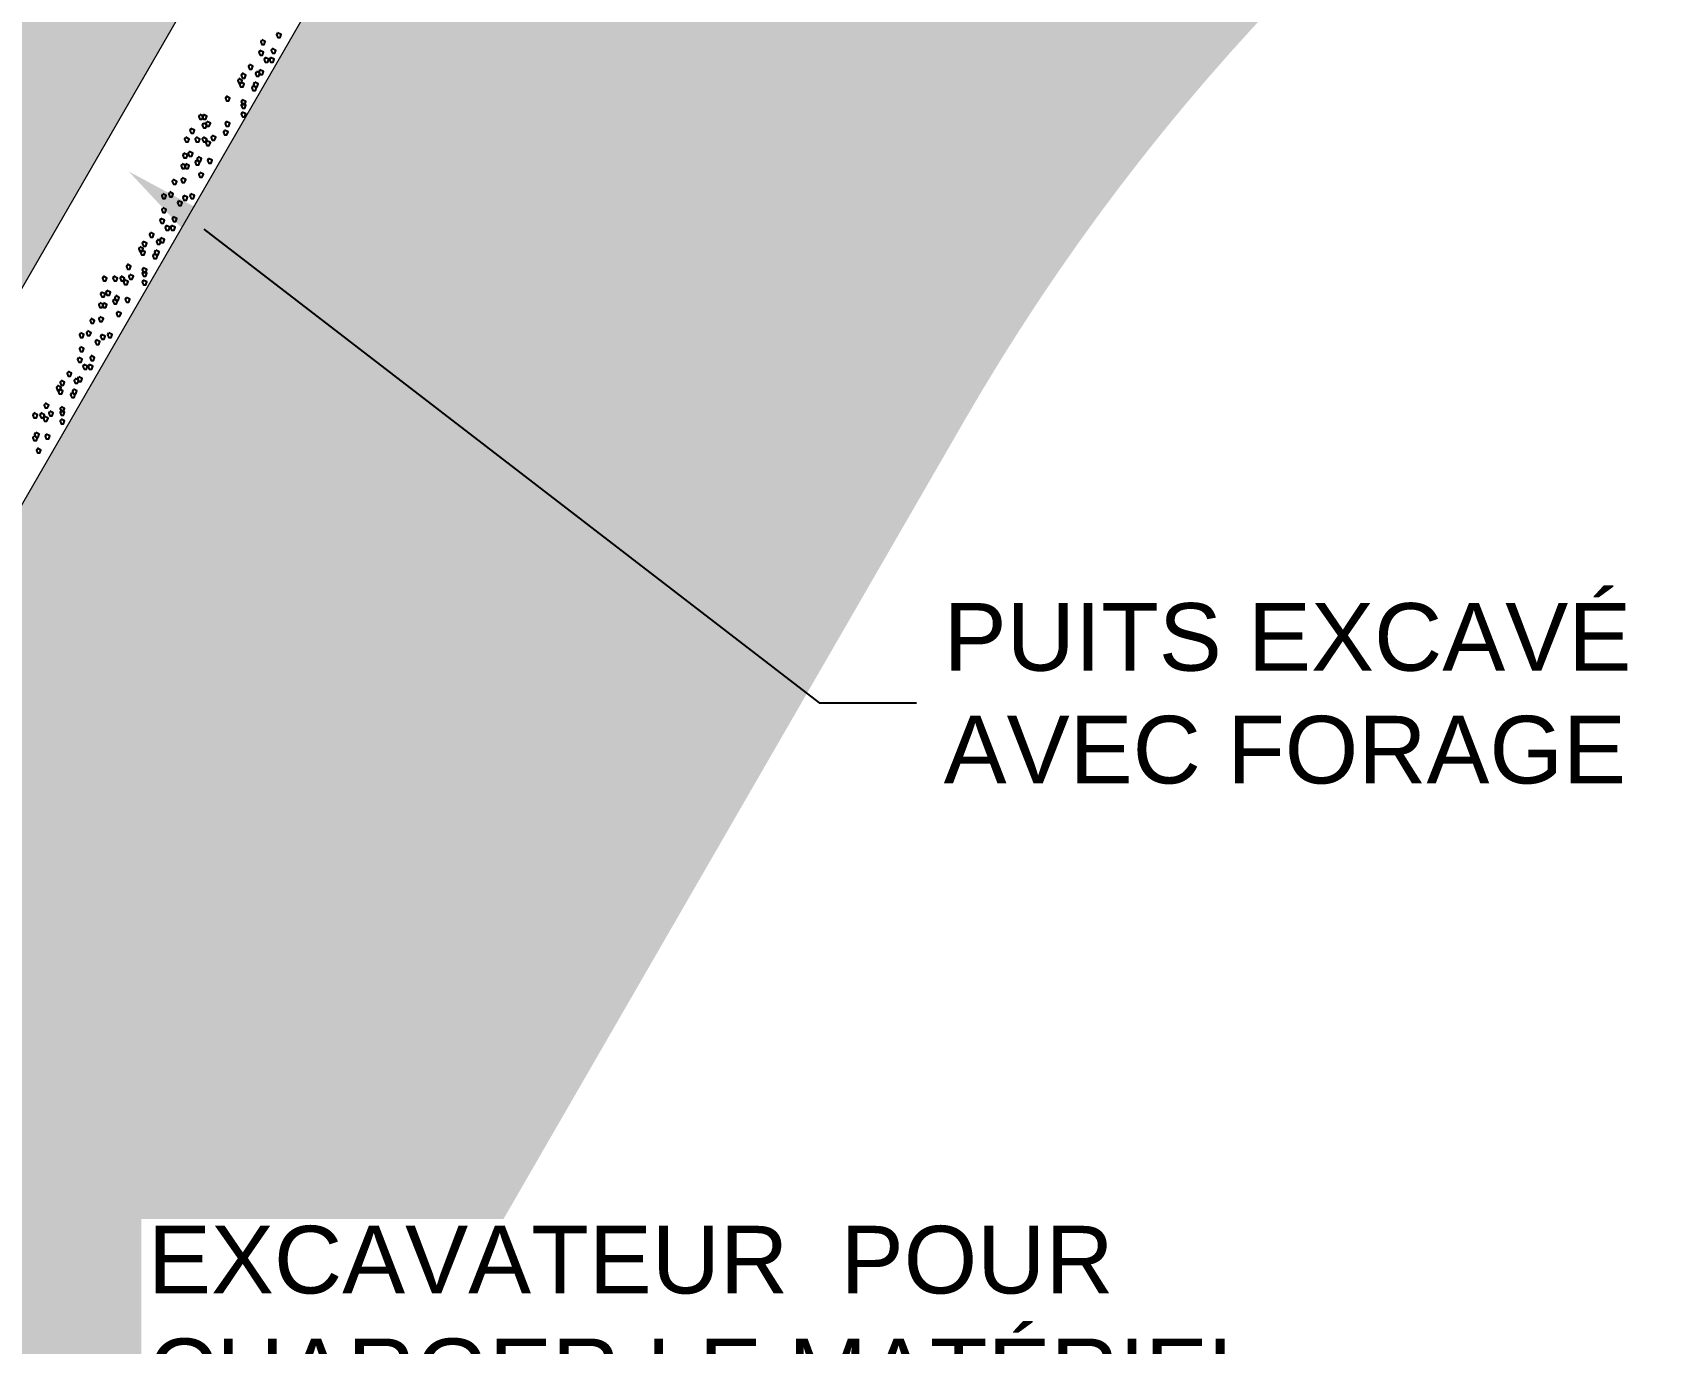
# Model space of a CAD drawing. Header units: metres. Extents: x -81 to 63023, y -186 to 109005.
# Drawn here: x 161.96 to 173.99, y -73.28 to -63.59 of the extents above; entities that cross this region are included whole.
import ezdxf
from ezdxf import colors
from ezdxf.entities.mleader import LeaderData, LeaderLine
from ezdxf.math import Vec2, Vec3

# ---------------------------------------------------------------- set-up
doc = ezdxf.new("R2010")
doc.units = ezdxf.units.M
for name, color, linetype in [('LIN010CO', 2, 'Continuous'), ('LIN018CO', 6, 'Continuous'), ('LIN050CO', 3, 'Continuous'), ('TEXT025', 7, 'Continuous')]:
    doc.layers.add(name, color=color, linetype=linetype)
doc.styles.add('ARIAL', font='arial.ttf')
doc.linetypes.add('ROCCIA', pattern='A,0.25,[130,BERETTA.shx,S=0.1,R=0,X=0,Y=0],-0.2,0.25', length=0.7)
pattern_1 = [(49.99999999999999, (140.0309396306686, 0), (1.82184668996004, -0.1593908553890309), [0.1905, -2.0955]), (355, (140.0309396306686, 0), (-0.3524342142496934, 1.910568452390351), [0.1524, -1.6764058417]), (100.4514447, (140.1827597006686, -0.013282535), (1.469412470903533, 1.751177519121951), [0.161900088, -1.780902446]), (46.18420000000002, (140.0309396306686, 0.508), (2.710790408921299, -0.4204232793272715), [0.2857499999999999, -3.143249999999999]), (96.63555760999996, (140.2568386306686, 0.472965), (2.37404134051503, 2.474261245977215), [0.2428502314, -2.6713560816]), (351.1841511700001, (140.0309396306686, 0.508), (2.37404134064977, 2.474261245855327), [0.2285996707, -2.5145973192]), (21, (140.2849396306686, 0.381), (1.516143912691325, -1.022651981870876), [0.1905, -2.0955]), (326.0000000000001, (140.2849396306686, 0.381), (0.6180202834764708, 1.841879661223193), [0.1524, -1.6764]), (71.45144499999999, (140.4112849566686, 0.295779001), (2.134164192787162, 0.8192276888590524), [0.161900088, -1.780899376]), (37.50000000000001, (140.0309396306686, 0), (0.03088603250591817, 0.8455503887315311), [0, -1.65608, 0, -1.7018, 0, -1.68275]), (7.499999999999999, (140.0309396306686, 0), (0.6681966251030574, 1.001805748181195), [0, -0.9702799999999999, 0, -1.61798, 0, -0.6413500000000001]), (327.5, (139.4645196306686, 0), (1.355905951668714, -0.05728743992673443), [0, -0.635, 0, -1.9812, 0, -2.6289]), (317.5, (139.2105196306686, 0), (1.48129181386018, 0.2542649103333303), [0, -0.8255, 0, -1.31572, 0, -1.8669])]

msp = doc.modelspace()

# ---------------------------------------------------------------- hatches: boundary and pattern name
at = {"layer": 'LIN010CO', "linetype": 'Continuous', "lineweight": 0}
h = msp.add_hatch(dxfattribs=at)
h.set_pattern_fill('AR-CONC', color=256, scale=0.01, style=0)
h.set_pattern_definition(pattern_1)
edge = h.paths.add_edge_path()
edge.add_line((165.5848318440192, -59.06488657941457), (165.3148867545883, -58.90903370936425))
edge.add_line((165.3148867545883, -58.90903370936425), (165.1559148314312, -58.70246584556801))
edge.add_line((165.1559148314312, -58.70246584556801), (164.9810457159583, -58.57534721310165))
edge.add_line((164.9810457159583, -58.57534721310165), (164.7902797646728, -58.35288931949086))
edge.add_line((164.7902797646728, -58.35288931949086), (164.7425881877257, -58.19399108626681))
edge.add_line((164.7425881877257, -58.19399108626681), (164.4405418902303, -57.86030436056848))
edge.add_line((164.4405418902303, -57.86030436056848), (164.2815699670731, -57.76496532885977))
edge.add_line((164.2815699670731, -57.76496532885977), (163.6717577250476, -57.107881381298))
edge.add_line((163.6717577250476, -57.107881381298), (163.4231812775576, -56.65343025182534))
edge.add_line((163.4231812775576, -56.65343025182534), (163.1532984098541, -56.17070491585071))
edge.add_line((163.1532984098541, -56.17070491585071), (163.0751744276429, -55.81575974357395))
edge.add_line((163.0751744276429, -55.81575974357395), (162.8550069818659, -55.48921029978806))
edge.add_line((162.8550069818659, -55.48921029978806), (162.6487118621425, -55.06887461492647))
edge.add_line((162.6487118621425, -55.06887461492647), (162.4711882791344, -54.6928984208518))
edge.add_line((162.4711882791344, -54.6928984208518), (162.2793985920143, -54.25959963032892))
edge.add_line((162.2793985920143, -54.25959963032892), (162.0797370362116, -53.77526304682277))
edge.add_line((162.0797370362116, -53.77526304682277), (161.916386931718, -53.31383440479783))
edge.add_line((161.916386931718, -53.31383440479783), (161.8579701601778, -53.08574616956656))
edge.add_line((161.8579701601778, -53.08574616956656), (153.3707363473268, -67.78606634909146))
edge.add_arc((147.5485576292662, -64.42462989893771), 6.722872900290511, 310.3075709953791, 329.99999999991644, ccw=False)
edge.add_line((151.8975205903514, -69.5513775225846), (152.5198968323597, -70.28506183957728))
edge.add_line((152.5198968323597, -70.28506183957728), (153.7609024232871, -71.03585008932687))
edge.add_line((153.7609024232871, -71.03585008932687), (155.3774752611376, -72.34156855510784))
edge.add_line((155.3774752611376, -72.34156855510784), (156.4551906052058, -72.78224850002562))
edge.add_line((156.4551906052058, -72.78224850002562), (157.4951261198904, -73.07666791179872))
edge.add_line((157.4951261198904, -73.07666791179872), (165.5848318440192, -59.06488657941457))
edge = h.paths.add_edge_path()
edge.add_line((185.102931617008, -45.3884607269904), (185.102931617008, -32.56103458651168))
edge.add_line((185.102931617008, -32.56103458651168), (138.22077586684, -32.56103458651168))
edge.add_line((138.22077586684, -32.56103458651168), (138.22077586684, -71.04869022295458))
edge.add_line((138.22077586684, -71.04869022295458), (147.6773318661237, -70.86334172534086))
edge.add_line((147.6773318661237, -70.86334172534086), (147.6829882041731, -71.14615862788602))
edge.add_arc((147.548557629588, -64.42462989894072), 6.72287290028752, 271.1457628382281, 330.0000000000121)
edge.add_line((153.3707363476517, -67.78606634908326), (168.2860745878954, -41.95194270499312))
edge.add_line((168.2860745878954, -41.95194270499312), (181.607187912605, -41.95194270496401))
edge.add_line((181.607187912605, -41.95194270496401), (181.607187912605, -45.58212492824211))
edge.add_line((181.607187912605, -45.58212492824211), (185.102931617008, -45.3884607269904))
edge = h.paths.add_edge_path()
edge.add_line((185.102931617008, -36.22578803479087), (185.102931617008, -32.56103458651168))
edge.add_line((185.102931617008, -32.56103458651168), (141.8496911768193, -32.56103458651168))
edge.add_line((141.8496911768193, -32.56103458651168), (138.22077586684, -34.27278709121778))
edge.add_line((138.22077586684, -34.27278709121778), (138.22077586684, -65.32143577860545))
edge.add_line((138.22077586684, -65.32143577860545), (148.2580229586986, -65.12470573557627))
edge.add_arc((147.5485576295894, -64.42462989894652), 0.9967182301136437, 315.3816634424818, 329.9999999996203)
edge.add_line((148.4117409372795, -64.92298901400906), (164.980077647657, -36.22578803483017))
edge.add_line((164.980077647657, -36.22578803483017), (185.102931617008, -36.22578803479087))
h = msp.add_hatch(dxfattribs=at)
h.set_pattern_fill('AR-CONC', color=256, scale=0.01, style=0)
h.set_pattern_definition(pattern_1)
edge = h.paths.add_edge_path()
edge.add_line((185.102931617008, -58.12047434062573), (185.102931617008, -52.38555229777936))
edge.add_line((185.102931617008, -52.38555229777936), (169.8783097920742, -53.22836463224572))
edge.add_line((169.8783097920742, -53.22836463224572), (158.1879464429169, -73.4766679118006))
edge.add_line((158.1879464429169, -73.4766679118006), (158.1879464429169, -77.5828592366565))
edge.add_line((158.1879464429169, -77.5828592366565), (151.5056245645776, -77.5828592366565))
edge.add_line((151.5056245645776, -77.5828592366565), (151.5056245645776, -78.16188274696148))
edge.add_line((151.5056245645776, -78.16188274696148), (147.823302686231, -78.16188274696148))
edge.add_line((147.823302686231, -78.16188274696148), (138.22077586684, -78.36667168702714))
edge.add_line((138.22077586684, -78.36667168702714), (138.22077586684, -84.077346716967))
edge.add_line((138.22077586684, -84.077346716967), (147.8794136140079, -83.88803741712442))
edge.add_line((147.8794136140079, -83.88803741712442), (157.2317792347478, -83.88803741712442))
edge.add_line((157.2317792347478, -83.88803741712442), (157.2317792347478, -83.30901390681944))
edge.add_line((157.2317792347478, -83.30901390681944), (161.2317792347478, -83.30901390681944))
edge.add_line((161.2317792347478, -83.30901390681944), (161.2317792347478, -81.35261824787855))
edge.add_line((161.2317792347478, -81.35261824787855), (163.9141011130871, -81.35261824787855))
edge.add_line((163.9141011130871, -81.35261824787855), (163.9141011130871, -75.01098643142583))
edge.add_line((163.9141011130871, -75.01098643142583), (168.8587527841612, -66.4465985114334))
edge.add_arc((183.038924391299, -74.63352598127628), 16.37385257672567, 92.93915336574281, 149.9999952261637, ccw=False)
edge.add_line((182.1993484162542, -58.28121237168349), (185.102931617008, -58.12047434062573))

# ---------------------------------------------------------------- linework, layer by layer
at = {"layer": 'LIN018CO'}
for points in [[(163.7740455202954, -63.58997813556512), (163.7681068533939, -63.60185032062419), (163.7760251482444, -63.62163715610244), (163.79384158284, -63.62163715610244), (163.8017598776906, -63.59987162311435), (163.7756338136431, -63.58680292589869)], [(163.6435315241451, -63.72043185291136), (163.6375928572436, -63.73230403797044), (163.6455111520941, -63.75209087344868), (163.6633275866897, -63.75209087344868), (163.6712458815402, -63.7303253404606), (163.6451198174927, -63.71725664324493)], [(163.6565829671492, -63.64215965042766), (163.6506443002477, -63.65403183548673), (163.6585625950983, -63.67381867096498), (163.6763790296939, -63.67381867096498), (163.6842973245444, -63.65205313797689), (163.6581712604969, -63.63898444076123)], [(163.7348914082285, -63.70738657891089), (163.728952741327, -63.71925876396996), (163.7368710361775, -63.7390455994482), (163.7546874707731, -63.7390455994482), (163.7626057656237, -63.71728006646012), (163.7364797015762, -63.70421136924445)], [(163.5652230830658, -63.82479502225664), (163.5592844161643, -63.83666720731571), (163.5672027110148, -63.85645404279396), (163.5850191456104, -63.85645404279396), (163.5929374404609, -63.83468850980587), (163.5668113764134, -63.82161981259021)], [(163.682685636212, -63.7726133677739), (163.6767469693105, -63.78448555283298), (163.684665264161, -63.80427238831122), (163.7024816987566, -63.80427238831122), (163.7103999936071, -63.78250685532313), (163.6842739295596, -63.76943815810747)], [(163.7218399652244, -63.7726133677739), (163.7159012983229, -63.78448555283298), (163.7238195931734, -63.80427238831122), (163.741636027769, -63.80427238831122), (163.7495543226196, -63.78250685532313), (163.7234282585721, -63.76943815810747)], [(163.4869146419865, -63.92915805198172), (163.480975975085, -63.94103023704079), (163.4888942699355, -63.96081707251903), (163.5067107045311, -63.96081707251903), (163.5146289993816, -63.93905153953095), (163.4885029353341, -63.92598284231529)], [(163.4999660849906, -63.95524873960289), (163.4940274180891, -63.96712092466197), (163.5019457129397, -63.98690776014021), (163.5197621475353, -63.98690776014021), (163.5276804423858, -63.96514222715213), (163.5015543783383, -63.95207352993646)], [(163.5130173110492, -63.89002195073986), (163.5070786441477, -63.90189413579894), (163.5149969389983, -63.92168097127718), (163.5328133735939, -63.92168097127718), (163.5407316684444, -63.8999154382891), (163.5146056043969, -63.88684674107343)], [(163.6043771951327, -63.95524873960289), (163.5984385282312, -63.96712092466197), (163.6063568230817, -63.98690776014021), (163.6241732576773, -63.98690776014021), (163.6320915525278, -63.96514222715213), (163.6059654884803, -63.95207352993646)], [(163.6174286381368, -63.87697653711918), (163.6114899712353, -63.88884872217825), (163.6194082660858, -63.9086355576565), (163.6372247006814, -63.9086355576565), (163.645142995532, -63.88687002466841), (163.6190169314845, -63.87380132745275)], [(163.6435315241451, -63.86393112349849), (163.6375928572436, -63.87580330855756), (163.6455111520941, -63.89559014403581), (163.6633275866897, -63.89559014403581), (163.6712458815402, -63.87382461104772), (163.6451198174927, -63.86075591383206)], [(163.3955547579031, -64.05961190894817), (163.3896160910016, -64.07148409400725), (163.3975343858521, -64.09127092948549), (163.4153508204477, -64.09127092948549), (163.4232691152982, -64.0695053964974), (163.3971430512507, -64.05643669928173)], [(163.5130173110492, -64.08570259656933), (163.5070786441477, -64.09757478162841), (163.5149969389983, -64.11736161710665), (163.5328133735939, -64.11736161710665), (163.5407316684444, -64.09559608411857), (163.5146056043969, -64.08252738690291)], [(163.5913259690741, -63.98133956684426), (163.5853873021726, -63.99321175190333), (163.5933055970231, -64.01299858738157), (163.6111220316187, -64.01299858738157), (163.6190403264692, -63.99123305439349), (163.5929142624217, -63.97816435717782)], [(163.198575377083, -64.19344834456062), (163.1926367101815, -64.2053205296197), (163.200555005032, -64.22510736509794), (163.2183714396276, -64.22510736509794), (163.2262897344781, -64.20334183210986), (163.2001636704306, -64.1902731348942)], [(163.2246780461457, -64.19344834456062), (163.2187393792442, -64.2053205296197), (163.2266576740947, -64.22510736509794), (163.2444741086903, -64.22510736509794), (163.2523924035409, -64.20334183210986), (163.2262663394933, -64.1902731348942)], [(163.5130173110492, -64.11179342381071), (163.5070786441477, -64.12366560886979), (163.5149969389983, -64.14345244434803), (163.5328133735939, -64.14345244434803), (163.5407316684444, -64.12168691135994), (163.5146056043969, -64.10861821414429)], [(163.5130173110492, -64.17702035229394), (163.5070786441477, -64.18889253735301), (163.5149969389983, -64.20867937283126), (163.5328133735939, -64.20867937283126), (163.5407316684444, -64.18691383984317), (163.5146056043969, -64.1738451426275)], [(163.1333181620623, -64.2978113742857), (163.1273794951608, -64.30968355934478), (163.1352977900113, -64.32947039482302), (163.1531142246069, -64.32947039482302), (163.1610325194574, -64.30770486183494), (163.1349064554099, -64.29463616461928)], [(163.2246780461457, -64.25867527304385), (163.2187393792442, -64.27054745810293), (163.2266576740947, -64.29033429358117), (163.2444741086903, -64.29033429358117), (163.2523924035409, -64.26856876059308), (163.2262663394933, -64.25550006337741)], [(163.250780932154, -64.24562985942316), (163.2448422652525, -64.25750204448224), (163.252760560103, -64.27728887996048), (163.2705769946986, -64.27728887996048), (163.2784952895491, -64.2555233469724), (163.2523692255016, -64.24245464975672)], [(163.3812949283043, -64.31085678790639), (163.3753562614028, -64.32272897296546), (163.3832745562533, -64.34251580844371), (163.4010909908489, -64.34251580844371), (163.4090092856995, -64.32075027545562), (163.382883221652, -64.30768157823996)], [(163.3943463713084, -64.24562985942316), (163.3884077044069, -64.25750204448224), (163.3963259992575, -64.27728887996048), (163.4141424338531, -64.27728887996048), (163.4220607287036, -64.2555233469724), (163.3959346646561, -64.24245464975672)], [(163.0941640499954, -64.36303830276893), (163.0882253830939, -64.374910487828), (163.0961436779444, -64.39469732330625), (163.11396011254, -64.39469732330625), (163.1218784073905, -64.37293179031816), (163.095752343343, -64.35986309310249)], [(163.1724724910747, -64.36303830276893), (163.1665338241732, -64.374910487828), (163.1744521190237, -64.39469732330625), (163.1922685536193, -64.39469732330625), (163.2001868484698, -64.37293179031816), (163.1740607844223, -64.35986309310249)], [(163.2246780461457, -64.36303830276893), (163.2187393792442, -64.374910487828), (163.2266576740947, -64.39469732330625), (163.2444741086903, -64.39469732330625), (163.2523924035409, -64.37293179031816), (163.2262663394933, -64.35986309310249)], [(163.250780932154, -64.38912913001029), (163.2448422652525, -64.40100131506937), (163.252760560103, -64.42078815054761), (163.2705769946986, -64.42078815054761), (163.2784952895491, -64.39902261755952), (163.2523692255016, -64.38595392034387)], [(163.2899350442209, -64.34999288914824), (163.2839963773194, -64.36186507420732), (163.2919146721699, -64.38165190968556), (163.3097311067655, -64.38165190968556), (163.317649401616, -64.35988637669747), (163.2915233375685, -64.3468176794818)], [(163.0680611639871, -64.5587190882186), (163.0621224970856, -64.57059127327767), (163.0700407919361, -64.59037810875591), (163.0878572265317, -64.59037810875591), (163.0957755213823, -64.56861257576783), (163.0696494573347, -64.55554387855216)], [(163.0811126069912, -64.48044674611468), (163.0751739400897, -64.49231893117376), (163.0830922349403, -64.512105766652), (163.1009086695359, -64.512105766652), (163.1088269643864, -64.49034023366391), (163.0827009003389, -64.47727153644826)], [(163.0941640499954, -64.5587190882186), (163.0882253830939, -64.57059127327767), (163.0961436779444, -64.59037810875591), (163.11396011254, -64.59037810875591), (163.1218784073905, -64.56861257576783), (163.095752343343, -64.55554387855216)], [(163.1202667190581, -64.4674014721142), (163.1143280521566, -64.47927365717328), (163.1222463470071, -64.49906049265152), (163.1400627816028, -64.49906049265152), (163.1479810764533, -64.47729495966344), (163.1218550124058, -64.46422626244777)], [(163.1724724910747, -64.53262826097722), (163.1665338241732, -64.5445004460363), (163.1744521190237, -64.56428728151454), (163.1922685536193, -64.56428728151454), (163.2001868484698, -64.54252174852645), (163.1740607844223, -64.52945305131078)], [(163.1855239340788, -64.50653757335606), (163.1795852671773, -64.51840975841513), (163.1875035620278, -64.53819659389337), (163.2053199966234, -64.53819659389337), (163.213238291474, -64.51643106090529), (163.1871122274265, -64.50336236368963)], [(163.2638323751581, -64.51958298697674), (163.2578937082566, -64.53145517203582), (163.2658120031071, -64.55124200751406), (163.2836284377027, -64.55124200751406), (163.2915467325533, -64.52947647452598), (163.2654206685058, -64.51640777731032)], [(163.0028041659119, -64.67612753156436), (162.9968654990104, -64.68799971662344), (163.004783793861, -64.70778655210168), (163.0226002284566, -64.70778655210168), (163.0305185233071, -64.6860210191136), (163.0043924592596, -64.67295232189792)], [(163.0680611639871, -64.66308211794367), (163.0621224970856, -64.67495430300275), (163.0700407919361, -64.69474113848099), (163.0878572265317, -64.69474113848099), (163.0957755213823, -64.67297560549291), (163.0696494573347, -64.65990690827724)], [(163.198575377083, -64.62394601670182), (163.1926367101815, -64.6358182017609), (163.200555005032, -64.65560503723914), (163.2183714396276, -64.65560503723914), (163.2262897344781, -64.63383950425106), (163.2001636704306, -64.6207708070354)], [(162.9244957248326, -64.78049056128944), (162.9185570579311, -64.79236274634852), (162.9264753527817, -64.81214958182676), (162.9442917873773, -64.81214958182676), (162.9522100822278, -64.79038404883867), (162.9260840181803, -64.777315351623)], [(162.9767012799037, -64.76744528728895), (162.9707626130022, -64.77931747234803), (162.9786809078527, -64.79910430782627), (162.9964973424483, -64.79910430782627), (163.0044156372988, -64.77733877483819), (162.9782895732513, -64.76427007762251)], [(163.0811126069912, -64.79353597491011), (163.0751739400897, -64.80540815996919), (163.0830922349403, -64.82519499544743), (163.1009086695359, -64.82519499544743), (163.1088269643864, -64.80342946245935), (163.0827009003389, -64.79036076524369)], [(163.1333181620623, -64.78049056128944), (163.1273794951608, -64.79236274634852), (163.1352977900113, -64.81214958182676), (163.1531142246069, -64.81214958182676), (163.1610325194574, -64.79038404883867), (163.1349064554099, -64.777315351623)], [(162.9244957248326, -64.88485373063472), (162.9185570579311, -64.89672591569379), (162.9264753527817, -64.91651275117204), (162.9442917873773, -64.91651275117204), (162.9522100822278, -64.89474721818395), (162.9260840181803, -64.88167852096828)], [(163.0419582779788, -64.83267221577218), (163.0360196110773, -64.84454440083125), (163.0439379059278, -64.8643312363095), (163.0617543405234, -64.8643312363095), (163.069672635374, -64.84256570332141), (163.0435465713265, -64.82949700610575)], [(162.9114442818285, -64.96312593311842), (162.905505614927, -64.9749981181775), (162.9134239097775, -64.99478495365574), (162.9312403443731, -64.99478495365574), (162.9391586392236, -64.97301942066765), (162.9130325751761, -64.95995072345198)], [(162.9505983938954, -65.01530744798096), (162.9446597269939, -65.02717963304003), (162.9525780218444, -65.04696646851828), (162.97039445644, -65.04696646851828), (162.9783127512905, -65.0252009355302), (162.952186687243, -65.01213223831454)], [(162.9897527229078, -65.01530744798096), (162.9838140560063, -65.02717963304003), (162.9917323508568, -65.04696646851828), (163.0095487854524, -65.04696646851828), (163.017467080303, -65.0252009355302), (162.9913410162555, -65.01213223831454)], [(163.0028041659119, -64.95008065911794), (162.9968654990104, -64.96195284417702), (163.004783793861, -64.98173967965526), (163.0226002284566, -64.98173967965526), (163.0305185233071, -64.95997414666718), (163.0043924592596, -64.94690544945152)], [(162.7809300687326, -65.13271603094692), (162.7749914018311, -65.144588216006), (162.7829096966817, -65.16437505148424), (162.8007261312773, -65.16437505148424), (162.8086444261278, -65.14260951849616), (162.7825183620803, -65.1295408212805)], [(162.8331358407492, -65.0674891024637), (162.8271971738477, -65.07936128752277), (162.8351154686982, -65.09914812300102), (162.8529319032938, -65.09914812300102), (162.8608501981443, -65.07738259001293), (162.8347241340968, -65.06431389279726)], [(162.8853413958202, -65.11967061732624), (162.8794027289187, -65.13154280238531), (162.8873210237692, -65.15132963786355), (162.9051374583648, -65.15132963786355), (162.9130557532154, -65.12956410487547), (162.8869296891679, -65.11649540765981)], [(162.9114442818285, -65.10662520370555), (162.905505614927, -65.11849738876462), (162.9134239097775, -65.13828422424287), (162.9312403443731, -65.13828422424287), (162.9391586392236, -65.11651869125478), (162.9130325751761, -65.10344999403912)], [(162.7548273996699, -65.17185213218877), (162.7488887327684, -65.18372431724785), (162.7568070276189, -65.2035111527261), (162.7746234622145, -65.2035111527261), (162.782541757065, -65.18174561973801), (162.7564156930175, -65.16867692252234)], [(162.767878842674, -65.19794281980995), (162.7619401757725, -65.20981500486903), (162.7698584706231, -65.22960184034727), (162.7876749052187, -65.22960184034727), (162.7955932000692, -65.20783630735919), (162.7694671360217, -65.19476761014351)], [(162.8592387267575, -65.22403364705131), (162.853300059856, -65.23590583211039), (162.8612183547065, -65.25569266758863), (162.8790347893021, -65.25569266758863), (162.8869530841526, -65.23392713460055), (162.8608270201051, -65.22085843738489)], [(162.8722899528161, -65.19794281980995), (162.8663512859146, -65.20981500486903), (162.8742695807651, -65.22960184034727), (162.8920860153607, -65.22960184034727), (162.9000043102112, -65.20783630735919), (162.8738782461637, -65.19476761014351)], [(162.4856420385461, -65.39047237728919), (162.4797033716446, -65.40234456234826), (162.4876216664952, -65.4221313978265), (162.5054381010908, -65.4221313978265), (162.5133563959413, -65.40036586483842), (162.4872303318938, -65.38729716762276)], [(162.5639504796254, -65.39047237728919), (162.5580118127239, -65.40234456234826), (162.5659301075744, -65.4221313978265), (162.58374654217, -65.4221313978265), (162.5916648370206, -65.40036586483842), (162.5655387729731, -65.38729716762276)], [(162.6161560346964, -65.39047237728919), (162.6102173677949, -65.40234456234826), (162.6181356626455, -65.4221313978265), (162.6359520972411, -65.4221313978265), (162.6438703920916, -65.40036586483842), (162.6177443280441, -65.38729716762276)], [(162.6634675155865, -65.30230598915523), (162.657528848685, -65.3141781742143), (162.6654471435355, -65.33396500969255), (162.6832635781311, -65.33396500969255), (162.6911818729816, -65.31219947670446), (162.6650558089341, -65.29913077948879)], [(162.6814130327716, -65.3774269636685), (162.6754743658701, -65.38929914872757), (162.6833926607206, -65.40908598420582), (162.7012090953162, -65.40908598420582), (162.7091273901668, -65.38732045121773), (162.6830013261193, -65.37425175400207)], [(162.7809300687326, -65.32839667677639), (162.7749914018311, -65.34026886183547), (162.7829096966817, -65.36005569731371), (162.8007261312773, -65.36005569731371), (162.8086444261278, -65.33829016432563), (162.7825183620803, -65.32522146710997)], [(162.7809300687326, -65.35448750401777), (162.7749914018311, -65.36635968907684), (162.7829096966817, -65.38614652455509), (162.8007261312773, -65.38614652455509), (162.8086444261278, -65.364380991567), (162.7825183620803, -65.35131229435135)], [(162.472590595542, -65.50788082063494), (162.4666519286405, -65.51975300569401), (162.474570223491, -65.53953984117226), (162.4923866580866, -65.53953984117226), (162.5003049529371, -65.51777430818417), (162.4741788888896, -65.5047056109685)], [(162.5117447076089, -65.49483554663446), (162.5058060407074, -65.50670773169354), (162.5137243355579, -65.52649456717178), (162.5315407701535, -65.52649456717178), (162.539459065004, -65.5047290341837), (162.5133330009565, -65.49166033696804)], [(162.6422589207047, -65.41656320453055), (162.6363202538032, -65.42843538958962), (162.6442385486538, -65.44822222506787), (162.6620549832494, -65.44822222506787), (162.6699732780999, -65.42645669207978), (162.6438472140524, -65.41338799486411)], [(162.7809300687326, -65.419714432501), (162.7749914018311, -65.43158661756007), (162.7829096966817, -65.45137345303831), (162.8007261312773, -65.45137345303831), (162.8086444261278, -65.42960792005023), (162.7825183620803, -65.41653922283456)], [(162.4595391525378, -65.58615316273885), (162.4536004856363, -65.59802534779793), (162.4615187804869, -65.61781218327617), (162.4793352150825, -65.61781218327617), (162.487253509933, -65.59604665028809), (162.4611274458855, -65.58297795307243)], [(162.4856420385461, -65.58615316273885), (162.4797033716446, -65.59802534779793), (162.4876216664952, -65.61781218327617), (162.5054381010908, -65.61781218327617), (162.5133563959413, -65.59604665028809), (162.4872303318938, -65.58297795307243)], [(162.5639504796254, -65.56006233549748), (162.5580118127239, -65.57193452055655), (162.5659301075744, -65.5917213560348), (162.58374654217, -65.5917213560348), (162.5916648370206, -65.56995582304671), (162.5655387729731, -65.55688712583105)], [(162.5770019226296, -65.53397164787631), (162.5710632557281, -65.54584383293539), (162.5789815505786, -65.56563066841363), (162.5967979851742, -65.56563066841363), (162.6047162800247, -65.54386513542555), (162.5785902159772, -65.53079643820988)], [(162.6553103637088, -65.547017061497), (162.6493716968073, -65.55888924655608), (162.6572899916579, -65.57867608203432), (162.6751064262535, -65.57867608203432), (162.683024721104, -65.55691054904624), (162.6568986570565, -65.54384185183056)], [(162.3942821544627, -65.70356160608462), (162.3883434875612, -65.7154337911437), (162.3962617824117, -65.73522062662194), (162.4140782170073, -65.73522062662194), (162.4219965118578, -65.71345509363385), (162.3958704478103, -65.7003863964182)], [(162.4595391525378, -65.69051619246393), (162.4536004856363, -65.70238837752301), (162.4615187804869, -65.72217521300125), (162.4793352150825, -65.72217521300125), (162.487253509933, -65.70040968001317), (162.4611274458855, -65.68734098279751)], [(162.5900533656337, -65.65138009122208), (162.5841146987322, -65.66325227628116), (162.5920329935827, -65.6830391117594), (162.6098494281783, -65.6830391117594), (162.6177677230289, -65.66127357877131), (162.5916416589814, -65.64820488155564)], [(162.3159737133834, -65.8079246358097), (162.3100350464819, -65.81979682086877), (162.3179533413324, -65.83958365634702), (162.335769775928, -65.83958365634702), (162.3436880707785, -65.81781812335893), (162.317562006731, -65.80474942614327)], [(162.3681792684544, -65.79487936180921), (162.3622406015529, -65.80675154686828), (162.3701588964034, -65.82653838234653), (162.387975330999, -65.82653838234653), (162.3958936258496, -65.80477284935844), (162.3697675618021, -65.79170415214278)], [(162.4334362665296, -65.86010629029244), (162.4274975996281, -65.87197847535151), (162.4354158944786, -65.89176531082975), (162.4532323290742, -65.89176531082975), (162.4611506239247, -65.86999977784167), (162.4350245598772, -65.856931080626)], [(162.472590595542, -65.82097004943037), (162.4666519286405, -65.83284223448945), (162.474570223491, -65.85262906996769), (162.4923866580866, -65.85262906996769), (162.5003049529371, -65.8308635369796), (162.4741788888896, -65.81779483976393)], [(162.524796150613, -65.8079246358097), (162.5188574837115, -65.81979682086877), (162.526775778562, -65.83958365634702), (162.5445922131576, -65.83958365634702), (162.5525105080082, -65.81781812335893), (162.5263844439607, -65.80474942614327)], [(162.3029222703792, -65.99056000763868), (162.2969836034777, -66.00243219269775), (162.3049018983283, -66.022219028176), (162.3227183329239, -66.022219028176), (162.3306366277744, -66.00045349518791), (162.3045105637269, -65.98738479797225)], [(162.3159737133834, -65.91228780515497), (162.3100350464819, -65.92415999021405), (162.3179533413324, -65.9439468256923), (162.335769775928, -65.9439468256923), (162.3436880707785, -65.92218129270421), (162.317562006731, -65.90911259548855)], [(162.3942821544627, -65.9775147336382), (162.3883434875612, -65.98938691869728), (162.3962617824117, -66.00917375417552), (162.4140782170073, -66.00917375417552), (162.4219965118578, -65.98740822118744), (162.3958704478103, -65.97433952397176)], [(162.2246138292999, -66.09492317698395), (162.2186751623984, -66.10679536204303), (162.226593457249, -66.12658219752127), (162.2444098918446, -66.12658219752127), (162.2523281866951, -66.10481666453319), (162.2262021226476, -66.09174796731753)], [(162.3420763824461, -66.04274152250122), (162.3361377155446, -66.05461370756029), (162.3440560103951, -66.07440054303854), (162.3618724449908, -66.07440054303854), (162.3697907398413, -66.05263501005045), (162.3436646757938, -66.03956631283478)], [(162.3812307114586, -66.04274152250122), (162.3752920445571, -66.05461370756029), (162.3832103394076, -66.07440054303854), (162.4010267740032, -66.07440054303854), (162.4089450688537, -66.05263501005045), (162.3828190048062, -66.03956631283478)], [(162.1463053882206, -66.19928620670903), (162.1403667213191, -66.21115839176811), (162.1482850161697, -66.23094522724635), (162.1661014507653, -66.23094522724635), (162.1740197456158, -66.20917969425827), (162.1478936815683, -66.19611099704261)], [(162.1593568312248, -66.22537689433021), (162.1534181643233, -66.23724907938929), (162.1613364591738, -66.25703591486753), (162.1791528937694, -66.25703591486753), (162.1870711886199, -66.23527038187945), (162.1609451245724, -66.22220168466379)], [(162.1724080572834, -66.16015010546718), (162.1664693903819, -66.17202229052626), (162.1743876852324, -66.1918091260045), (162.192204119828, -66.1918091260045), (162.2001224146785, -66.17004359301642), (162.173996350631, -66.15697489580074)], [(162.2637679413668, -66.22537689433021), (162.2578292744653, -66.23724907938929), (162.2657475693159, -66.25703591486753), (162.2835640039115, -66.25703591486753), (162.291482298762, -66.23527038187945), (162.2653562347145, -66.22220168466379)], [(162.276819384371, -66.1471046918465), (162.2708807174695, -66.15897687690557), (162.27879901232, -66.17876371238381), (162.2966154469156, -66.17876371238381), (162.3045337417661, -66.15699817939573), (162.2784076777186, -66.14392948218006)], [(162.3029222703792, -66.1340592782258), (162.2969836034777, -66.14593146328488), (162.3049018983283, -66.16571829876312), (162.3227183329239, -66.16571829876312), (162.3306366277744, -66.14395276577504), (162.3045105637269, -66.13088406855937)], [(162.0549455041372, -66.32974006367549), (162.0490068372357, -66.34161224873456), (162.0569251320862, -66.3613990842128), (162.0747415666818, -66.3613990842128), (162.0826598615324, -66.33963355122472), (162.0565337974849, -66.32656485400906)], [(162.1724080572834, -66.35583075129665), (162.1664693903819, -66.36770293635573), (162.1743876852324, -66.38748977183397), (162.192204119828, -66.38748977183397), (162.2001224146785, -66.36572423884589), (162.173996350631, -66.35265554163021)], [(162.2507167153082, -66.25146772157157), (162.2447780484067, -66.26333990663065), (162.2526963432572, -66.28312674210889), (162.2705127778528, -66.28312674210889), (162.2784310727034, -66.2613612091208), (162.2523050086559, -66.24829251190513)], [(161.9718751087038, -66.40146742954676), (161.9659364418023, -66.41333961460583), (161.9738547366528, -66.43312645008407), (161.9916711712484, -66.43312645008407), (161.999589466099, -66.41136091709599), (161.9734634020515, -66.39829221988032)], [(162.0240806637748, -66.40146742954676), (162.0181419968733, -66.41333961460583), (162.0260602917239, -66.43312645008407), (162.0438767263195, -66.43312645008407), (162.05179502117, -66.41136091709599), (162.0256689571225, -66.39829221988032)], [(162.0501835497831, -66.42755825678812), (162.0442448828816, -66.4394304418472), (162.0521631777322, -66.45921727732544), (162.0699796123278, -66.45921727732544), (162.0778979071783, -66.43745174433735), (162.0517718431308, -66.4243830471217)], [(162.08933766185, -66.38842201592607), (162.0833989949485, -66.40029420098514), (162.091317289799, -66.42008103646339), (162.1091337243946, -66.42008103646339), (162.1170520192452, -66.3983155034753), (162.0909259551977, -66.38524680625963)], [(162.1724080572834, -66.38192157853803), (162.1664693903819, -66.3937937635971), (162.1743876852324, -66.41358059907535), (162.192204119828, -66.41358059907535), (162.2001224146785, -66.39181506608726), (162.173996350631, -66.37874636887159)], [(162.1724080572834, -66.44714850702125), (162.1664693903819, -66.45902069208033), (162.1743876852324, -66.47880752755857), (162.192204119828, -66.47880752755857), (162.2001224146785, -66.45704199457049), (162.173996350631, -66.44397329735483)], [(161.9718751087038, -66.57105738775505), (161.9659364418023, -66.58292957281412), (161.9738547366528, -66.60271640829237), (161.9916711712484, -66.60271640829237), (161.999589466099, -66.58095087530428), (161.9734634020515, -66.56788217808861)], [(161.984926551708, -66.54496670013388), (161.9789878848065, -66.55683888519296), (161.986906179657, -66.5766257206712), (162.0047226142526, -66.5766257206712), (162.0126409091031, -66.55486018768312), (161.9865148450556, -66.54179149046746)], [(162.0632349927872, -66.55801211375457), (162.0572963258857, -66.56988429881365), (162.0652146207363, -66.58967113429189), (162.0830310553319, -66.58967113429189), (162.0909493501824, -66.5679056013038), (162.0648232861349, -66.55483690408815)], [(161.9979779947121, -66.66237514347965), (161.9920393278106, -66.67424732853873), (161.9999576226611, -66.69403416401697), (162.0177740572567, -66.69403416401697), (162.0256923521073, -66.67226863102889), (161.9995662880598, -66.65919993381323)]]:
    msp.add_lwpolyline(points, dxfattribs=at)
at = {"layer": 'LIN050CO', "linetype": 'ROCCIA', "lineweight": 0, "ltscale": 2, "flags": 128}
msp.add_lwpolyline([(185.102931617008, -45.38846072697266), (181.6071879122849, -45.58212492824211), (181.6071879122849, -41.95194270496401), (168.2860745875753, -41.95194270499312), (161.8579701601778, -53.08574616956656), (161.916386931718, -53.31383440479783), (162.0797370362116, -53.77526304682277), (162.2793985920143, -54.25959963032892), (162.4711882791344, -54.6928984208518), (162.6487118621425, -55.06887461492647), (162.8550069818659, -55.48921029978806), (163.0751744276429, -55.81575974357395), (163.1532984098541, -56.17070491585071), (163.4231812775576, -56.65343025182534), (163.6717577250476, -57.107881381298), (164.2815699670731, -57.76496532885977), (164.4405418902303, -57.86030436056848), (164.7425881877257, -58.19399108626681), (164.7902797646728, -58.35288931949086), (164.9810457159583, -58.57534721310165), (165.1559148314312, -58.70246584556801), (165.3148867545883, -58.90903370936425), (165.5848318440192, -59.06488657941457), (157.4951261198904, -73.07666791179872), (156.4551906052058, -72.78224850002562), (155.3774752611376, -72.34156855510784, 0.09031407847940774), (147.682988203853, -71.14615862788602, -0.002296897414988106), (147.682988203853, -71.14615862788602), (147.6773318658036, -70.86334172534086), (138.2207758668403, -71.04869022294831)], format="xyb", dxfattribs=at)
msp.add_lwpolyline([(138.2207758668401, -78.55004260874007), (147.8173038853949, -78.36194270499661), (151.5056245645776, -78.36188274695857), (151.5056245645776, -77.5828592366565), (158.1879464429169, -77.5828592366565), (158.1879464429169, -73.4766679118006), (169.8783097920742, -53.22836463224572), (181.8934317594124, -52.56322541823872), (185.102931617008, -52.38555229777936)], dxfattribs=at)

# ---------------------------------------------------------------- leaders
at = {"layer": 'TEXT025'}
ml = msp.add_multileader_mtext('Standard', dxfattribs=at)
ml.set_content('EXCAVATEUR AVEC FRAISE\\PPONCTUELLE', color=1, style='ARIAL')
ml.set_leader_properties(color=6, linetype='Continuous')
ml.build(insert=Vec2(0, 0))
ml.multileader.update_dxf_attribs({"text_left_attachment_type": 2, "text_right_attachment_type": 2, "dogleg_length": 0.36, "arrow_head_size": 0.7, "scale": 2})
ctx = ml.context
ctx.base_point, ctx.scale, ctx.char_height, ctx.arrow_head_size, ctx.landing_gap_size, ctx.plane_origin = Vec3(173.7535501655944, -62.63633974042405), 2, 0.5, 0.7, 0.2, Vec3(171.53906127019, -61.2772560660266)
ctx.left_attachment, ctx.right_attachment = 2, 2
notes = []
notes.append((ctx, [(0, (1, 1, 0), (173.0335501655944, -62.63633974042405), (1, 0), 0.72, [(0, [(168.025416177352, -53.91290649789877)], 0, [])])]))
ctx.mtext.insert, ctx.mtext.flow_direction = Vec3(173.9535501655944, -61.95671263719531), 5
ml = msp.add_multileader_mtext('Standard', dxfattribs=at)
ml.set_content('PUITS EXCAVÉ\\PAVEC FORAGE ', color=1, style='ARIAL')
ml.set_leader_properties(color=6, linetype='Continuous')
ml.build(insert=Vec2(0, 0))
ml.multileader.update_dxf_attribs({"text_left_attachment_type": 2, "text_right_attachment_type": 2, "dogleg_length": 0.36, "arrow_head_size": 0.7, "scale": 2})
ctx = ml.context
ctx.base_point, ctx.scale, ctx.char_height, ctx.arrow_head_size, ctx.landing_gap_size, ctx.plane_origin = Vec3(168.500626936459, -68.54245708586173), 2, 0.5, 0.7, 0.2, Vec3(168.0322343924868, -69.5688754471534)
ctx.left_attachment, ctx.right_attachment = 2, 2
notes.append((ctx, [(0, (1, 1, 0), (167.780626936459, -68.54245708586173), (1, 0), 0.72, [(0, [(162.675171051605, -64.61302594745104)], 0, [])])]))
ctx.mtext.insert, ctx.mtext.flow_direction = Vec3(168.700626936459, -67.80399642192357), 5
for ctx, leaders in notes:
    for number, flags, end, landing, length, lines in leaders:
        leader = LeaderData()
        leader.index, (leader.has_last_leader_line, leader.has_dogleg_vector, leader.attachment_direction) = number, flags
        leader.last_leader_point, leader.dogleg_vector, leader.dogleg_length = Vec3(end), Vec3(landing), length
        for number, points, colour, breaks in lines:
            line = LeaderLine()
            line.index, line.vertices, line.color, line.breaks = number, Vec3.list(points), colors.encode_raw_color(colour), breaks
            leader.lines.append(line)
        ctx.leaders.append(leader)

# ---------------------------------------------------------------- next in the draw order: leaders
ml = msp.add_multileader_mtext('Standard', dxfattribs=at)
ml.set_content("EXCAVATEUR  POUR \\PCHARGER LE MATÉRIEL \\PD'EXCAVATION SUR CAMION", color=1, style='ARIAL')
ml.set_leader_properties(color=6, linetype='Continuous')
ml.build(insert=Vec2(0, 0))
ml.multileader.update_dxf_attribs({"text_left_attachment_type": 2, "text_right_attachment_type": 2, "dogleg_length": 0.36, "arrow_head_size": 0.7, "scale": 2})
ctx = ml.context
ctx.base_point, ctx.scale, ctx.char_height, ctx.arrow_head_size, ctx.landing_gap_size, ctx.plane_origin = Vec3(162.6167577772922, -73.56775101659784), 2, 0.5, 0.7, 0.2, Vec3(157.612450560383, -84.23733592926683)
ctx.left_attachment, ctx.right_attachment = 2, 2
notes = []
notes.append((ctx, [(0, (1, 1, 0), (161.8967577772922, -73.56775101659784), (1, 0), 0.72, [(0, [(152.7824103010326, -76.29601827877738)], 0, [])])]))
ctx.mtext.insert, ctx.mtext.flow_direction = Vec3(162.8167577772922, -72.40818985243232), 5
ctx.mtext.has_bg_fill, ctx.mtext.bg_color, ctx.mtext.bg_scale_factor, ctx.mtext.bg_transparency, ctx.mtext.use_window_bg_color = 1, -1073741824, 1.1, 0, 1
for ctx, leaders in notes:
    for number, flags, end, landing, length, lines in leaders:
        leader = LeaderData()
        leader.index, (leader.has_last_leader_line, leader.has_dogleg_vector, leader.attachment_direction) = number, flags
        leader.last_leader_point, leader.dogleg_vector, leader.dogleg_length = Vec3(end), Vec3(landing), length
        for number, points, colour, breaks in lines:
            line = LeaderLine()
            line.index, line.vertices, line.color, line.breaks = number, Vec3.list(points), colors.encode_raw_color(colour), breaks
            leader.lines.append(line)
        ctx.leaders.append(leader)

doc.saveas('drawing.dxf')
